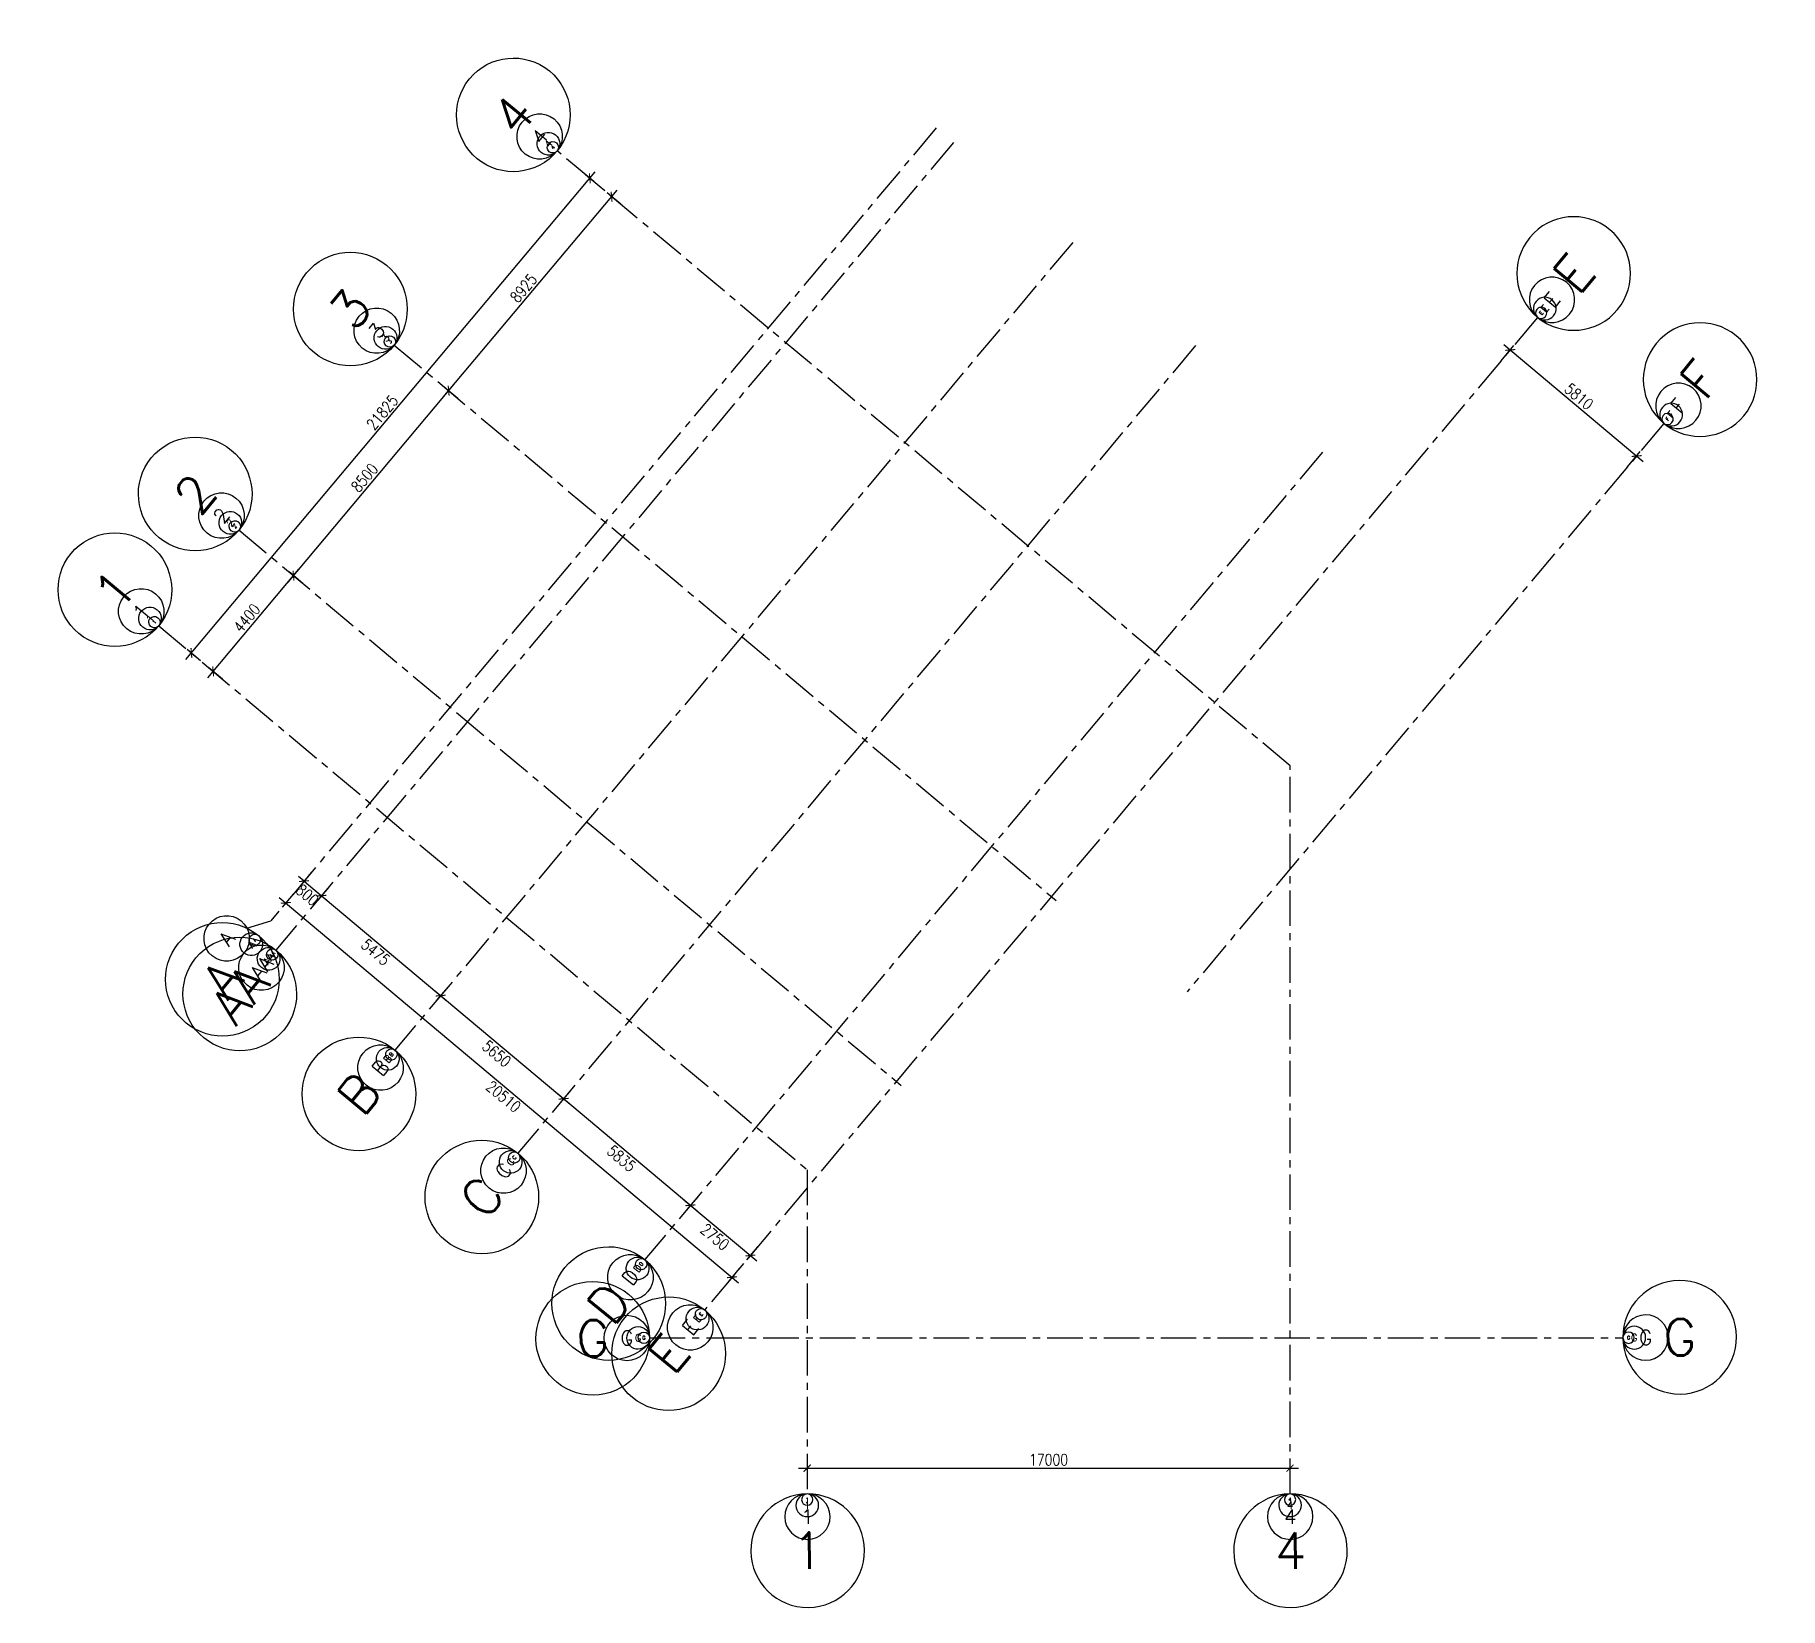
# Model space of a CAD drawing. Header units: millimetres. Extents: x 834209290 to 834270739, y 817897955 to 817953354.
import ezdxf
from ezdxf.enums import TextEntityAlignment as Align

# ---------------------------------------------------------------- set-up
doc = ezdxf.new("R2010")
doc.units = ezdxf.units.MM
doc.header["$LTSCALE"] = 1000
doc.header["$MEASUREMENT"] = 0
doc.linetypes.add('CENTER', pattern=[2, 1.25, -0.25, 0.25, -0.25])
for name, color, linetype in [('VPA023_Grid-H', 7, 'CENTER'), ('VPA023_Grid-V', 7, 'CENTER'), ('VPA026_GridT-H 100', 6, 'Continuous'), ('VPA026_GridT-H 200', 6, 'Continuous'), ('VPA026_GridT-H 50', 6, 'Continuous'), ('VPA026_GridT-H 500', 6, 'Continuous'), ('VPA026_GridT-V 100', 6, 'Continuous'), ('VPA026_GridT-V 200', 6, 'Continuous'), ('VPA026_GridT-V 50', 6, 'Continuous'), ('VPA026_GridT-V 500', 6, 'Continuous'), ('VPA031_Dimension', 6, 'Continuous')]:
    doc.layers.add(name, color=color, linetype=linetype)
doc.styles.add('ROMANS', font='romans.shx', dxfattribs={"width": 0.8})
doc.styles.get("Standard").update_dxf_attribs({"font": 'txt.shx', "width": 0.8})
doc.dimstyles.new('VP-200', dxfattribs={"dimscale": 200, "dimtxt": 2, "dimasz": 1.25, "dimexe": 1, "dimexo": 0, "dimgap": 0.5, "dimtad": 1, "dimdec": 1, "dimrnd": 0.5, "dimzin": 9, "dimdsep": 46, "dimtxsty": 'ROMANS', "dimblk": 'ARCHTICK', "dimcen": 0, "dimdle": 1.5, "dimclrd": 256, "dimclre": 256, "dimclrt": 4, "dimadec": 1, "dimazin": 2, "dimtfac": 1, "dimtdec": 1, "dimtix": 1, "dimtmove": 2, "dimatfit": 3, "dimfxl": 0, "dimtolj": 1, "dimtzin": 15, "dimarcsym": 0})

# ---------------------------------------------------------------- blocks, each defined once
blk = doc.blocks.new('_ArchTick')
at = {"color": 0, "linetype": 'ByBlock', "const_width": 0.15}
blk.add_lwpolyline([(-0.5, -0.5), (0.5, 0.5)], dxfattribs=at)
blk = doc.blocks.new('*D40')
at = {"layer": 'Defpoints', "color": 0}
for p in [(834228829, 817948304), (834229155, 817948030), (834215126, 817931312)]:
    blk.add_point(p, dxfattribs=at)
at = {"layer": 'VPA031_Dimension', "lineweight": -2}
for p, q in [((834214608, 817931355), (834229022, 817948533)), ((834229155, 817948030), (834228676, 817948432)), ((834215126, 817931312), (834214647, 817931713))]:
    blk.add_line(p, q, dxfattribs=at)
at = {"layer": 'VPA031_Dimension', "lineweight": -2, "xscale": 250, "yscale": 250, "zscale": 250}
for p, rotation in [((834228829, 817948304), 50.00000000003811), ((834214800, 817931585), 230.0000000000381)]:
    blk.add_blockref('_ArchTick', p, dxfattribs=dict(at, rotation=rotation))
at = {"layer": 'VPA031_Dimension', "color": 1, "insert": (834221521, 817940060), "char_height": 400, "attachment_point": 5, "rotation": 50, "style": 'ROMANS'}
blk.add_mtext('\\A1;21825', dxfattribs=at)
blk = doc.blocks.new('*D41')
at = {"layer": 'Defpoints', "color": 0}
for p in [(834218395, 817934312), (834218720, 817934039), (834215892, 817930669)]:
    blk.add_point(p, dxfattribs=at)
at = {"layer": 'VPA031_Dimension', "lineweight": -2}
for p, q in [((834215374, 817930712), (834218588, 817934542)), ((834218720, 817934039), (834218242, 817934441)), ((834215892, 817930669), (834215413, 817931070))]:
    blk.add_line(p, q, dxfattribs=at)
at = {"layer": 'VPA031_Dimension', "lineweight": -2, "xscale": 250, "yscale": 250, "zscale": 250}
for p, rotation in [((834218395, 817934312), 50.00000000003811), ((834215567, 817930942), 230.0000000000381)]:
    blk.add_blockref('_ArchTick', p, dxfattribs=dict(at, rotation=rotation))
at = {"layer": 'VPA031_Dimension', "color": 1, "insert": (834216751, 817932820), "char_height": 400, "attachment_point": 5, "rotation": 50, "style": 'ROMANS'}
blk.add_mtext('\\A1;4400', dxfattribs=at)
blk = doc.blocks.new('*D42')
at = {"layer": 'Defpoints', "color": 0}
for p in [(834223858, 817940824), (834224184, 817940551), (834218720, 817934039)]:
    blk.add_point(p, dxfattribs=at)
at = {"layer": 'VPA031_Dimension', "lineweight": -2}
for p, q in [((834218202, 817934083), (834224051, 817941054)), ((834224184, 817940551), (834223705, 817940952)), ((834218720, 817934039), (834218242, 817934441))]:
    blk.add_line(p, q, dxfattribs=at)
at = {"layer": 'VPA031_Dimension', "lineweight": -2, "xscale": 250, "yscale": 250, "zscale": 250}
for p, rotation in [((834223858, 817940824), 50.00000000003811), ((834218395, 817934312), 230.0000000000381)]:
    blk.add_blockref('_ArchTick', p, dxfattribs=dict(at, rotation=rotation))
at = {"layer": 'VPA031_Dimension', "color": 1, "insert": (834220897, 817937761), "char_height": 400, "attachment_point": 5, "rotation": 50, "style": 'ROMANS'}
blk.add_mtext('\\A1;8500', dxfattribs=at)
blk = doc.blocks.new('*D43')
at = {"layer": 'Defpoints', "color": 0}
for p in [(834229595, 817947661), (834229921, 817947388), (834224184, 817940551)]:
    blk.add_point(p, dxfattribs=at)
at = {"layer": 'VPA031_Dimension', "lineweight": -2}
for p, q in [((834223666, 817940594), (834229788, 817947891)), ((834229921, 817947388), (834229442, 817947789)), ((834224184, 817940551), (834223705, 817940952))]:
    blk.add_line(p, q, dxfattribs=at)
at = {"layer": 'VPA031_Dimension', "lineweight": -2, "xscale": 250, "yscale": 250, "zscale": 250}
for p, rotation in [((834229595, 817947661), 50.00000000003811), ((834223858, 817940824), 230.0000000000381)]:
    blk.add_blockref('_ArchTick', p, dxfattribs=dict(at, rotation=rotation))
at = {"layer": 'VPA031_Dimension', "color": 1, "insert": (834226497, 817944435), "char_height": 400, "attachment_point": 5, "rotation": 50, "style": 'ROMANS'}
blk.add_mtext('\\A1;8925', dxfattribs=at)
blk = doc.blocks.new('*D44')
at = {"layer": 'Defpoints', "color": 0}
for p in [(834218379, 817923092), (834233837, 817909606), (834234090, 817909908)]:
    blk.add_point(p, dxfattribs=at)
at = {"layer": 'VPA031_Dimension', "lineweight": -2}
for p, q in [((834217895, 817922983), (834234067, 817909414)), ((834218379, 817923092), (834217997, 817922637)), ((834234090, 817909908), (834233708, 817909453))]:
    blk.add_line(p, q, dxfattribs=at)
at = {"layer": 'VPA031_Dimension', "lineweight": -2, "xscale": 250, "yscale": 250, "zscale": 250}
for p, rotation in [((834218125, 817922790), 140.0000000000381), ((834233837, 817909606), 320.0000000000381)]:
    blk.add_blockref('_ArchTick', p, dxfattribs=dict(at, rotation=rotation))
at = {"layer": 'VPA031_Dimension', "color": 1, "insert": (834225788, 817915968), "char_height": 400, "attachment_point": 5, "rotation": 320, "style": 'ROMANS'}
blk.add_mtext('\\A1;20510', dxfattribs=at)
blk = doc.blocks.new('*D45')
at = {"layer": 'Defpoints', "color": 0}
for p in [(834219021, 817923858), (834219381, 817923042), (834219634, 817923344)]:
    blk.add_point(p, dxfattribs=at)
at = {"layer": 'VPA031_Dimension', "lineweight": -2}
for p, q in [((834218768, 817923556), (834218576, 817923717)), ((834219021, 817923858), (834218639, 817923403)), ((834218768, 817923556), (834219381, 817923042)), ((834219634, 817923344), (834219252, 817922889)), ((834219381, 817923042), (834219572, 817922881))]:
    blk.add_line(p, q, dxfattribs=at)
at = {"layer": 'VPA031_Dimension', "lineweight": -2, "xscale": 250, "yscale": 250, "zscale": 250}
for p, rotation in [((834218768, 817923556), 320.0000000000381), ((834219381, 817923042), 140.0000000000381)]:
    blk.add_blockref('_ArchTick', p, dxfattribs=dict(at, rotation=rotation))
at = {"layer": 'VPA031_Dimension', "color": 1, "insert": (834218882, 817923069), "char_height": 400, "attachment_point": 5, "rotation": 320, "style": 'ROMANS'}
blk.add_mtext('\\A1;800', dxfattribs=at)
blk = doc.blocks.new('*D46')
at = {"layer": 'Defpoints', "color": 0}
for p in [(834223828, 817919825), (834228157, 817916193), (834227903, 817915891)]:
    blk.add_point(p, dxfattribs=at)
at = {"layer": 'VPA031_Dimension', "lineweight": -2}
for p, q in [((834223828, 817919825), (834223446, 817919369)), ((834223345, 817919715), (834228133, 817915698)), ((834228157, 817916193), (834227775, 817915738))]:
    blk.add_line(p, q, dxfattribs=at)
at = {"layer": 'VPA031_Dimension', "lineweight": -2, "xscale": 250, "yscale": 250, "zscale": 250}
for p, rotation in [((834223575, 817919523), 140.0000000000381), ((834227903, 817915891), 320.0000000000381)]:
    blk.add_blockref('_ArchTick', p, dxfattribs=dict(at, rotation=rotation))
at = {"layer": 'VPA031_Dimension', "color": 1, "insert": (834225546, 817917477), "char_height": 400, "attachment_point": 5, "rotation": 320, "style": 'ROMANS'}
blk.add_mtext('\\A1;5650', dxfattribs=at)
blk = doc.blocks.new('*D47')
at = {"layer": 'Defpoints', "color": 0}
for p in [(834228157, 817916193), (834232626, 817912442), (834232373, 817912140)]:
    blk.add_point(p, dxfattribs=at)
at = {"layer": 'VPA031_Dimension', "lineweight": -2}
for p, q in [((834228157, 817916193), (834227775, 817915738)), ((834227673, 817916084), (834232603, 817911947)), ((834232626, 817912442), (834232244, 817911987))]:
    blk.add_line(p, q, dxfattribs=at)
at = {"layer": 'VPA031_Dimension', "lineweight": -2, "xscale": 250, "yscale": 250, "zscale": 250}
for p, rotation in [((834227903, 817915891), 140.0000000000381), ((834232373, 817912140), 320.0000000000381)]:
    blk.add_blockref('_ArchTick', p, dxfattribs=dict(at, rotation=rotation))
at = {"layer": 'VPA031_Dimension', "color": 1, "insert": (834229945, 817913786), "char_height": 400, "attachment_point": 5, "rotation": 320, "style": 'ROMANS'}
blk.add_mtext('\\A1;5835', dxfattribs=at)
blk = doc.blocks.new('*D48')
at = {"layer": 'Defpoints', "color": 0}
for p in [(834232626, 817912442), (834234733, 817910674), (834234480, 817910372)]:
    blk.add_point(p, dxfattribs=at)
at = {"layer": 'VPA031_Dimension', "lineweight": -2}
for p, q in [((834232626, 817912442), (834232244, 817911987)), ((834232143, 817912333), (834234709, 817910180)), ((834234733, 817910674), (834234351, 817910219))]:
    blk.add_line(p, q, dxfattribs=at)
at = {"layer": 'VPA031_Dimension', "lineweight": -2, "xscale": 250, "yscale": 250, "zscale": 250}
for p, rotation in [((834232373, 817912140), 140.0000000000381), ((834234480, 817910372), 320.0000000000381)]:
    blk.add_blockref('_ArchTick', p, dxfattribs=dict(at, rotation=rotation))
at = {"layer": 'VPA031_Dimension', "color": 1, "insert": (834233233, 817911026), "char_height": 400, "attachment_point": 5, "rotation": 320, "style": 'ROMANS'}
blk.add_mtext('\\A1;2750', dxfattribs=at)
blk = doc.blocks.new('*D49')
at = {"layer": 'Defpoints', "color": 0}
for p in [(834260920, 817941882), (834265686, 817938524), (834265370, 817938148)]:
    blk.add_point(p, dxfattribs=at)
at = {"layer": 'VPA031_Dimension', "lineweight": -2}
for p, q in [((834260920, 817941882), (834261364, 817942412)), ((834261006, 817942452), (834265916, 817938332)), ((834265370, 817938148), (834265815, 817938678))]:
    blk.add_line(p, q, dxfattribs=at)
at = {"layer": 'VPA031_Dimension', "lineweight": -2, "xscale": 250, "yscale": 250, "zscale": 250}
for p, rotation in [((834261236, 817942259), 140.0000000000381), ((834265686, 817938524), 320.0000000000381)]:
    blk.add_blockref('_ArchTick', p, dxfattribs=dict(at, rotation=rotation))
at = {"layer": 'VPA031_Dimension', "color": 1, "insert": (834263654, 817940622), "char_height": 400, "attachment_point": 5, "rotation": 320, "style": 'ROMANS'}
blk.add_mtext('\\A1;5810', dxfattribs=at)
blk = doc.blocks.new('CNO 500')
at = {"linetype": 'Continuous'}
blk.add_ellipse((0, 0), major_axis=(2000, 1), ratio=1, start_param=0.000259, end_param=6.283444, dxfattribs=at)
at = {"oblique": 360, "width": 1}
blk.add_attdef('NO.', text='', height=1286, rotation=0.00001, dxfattribs=at).set_placement((0, 0), align=Align.MIDDLE_CENTER)
blk = doc.blocks.new('CNO 200')
at = {"linetype": 'Continuous'}
blk.add_ellipse((0, 0), major_axis=(800, 1), ratio=1, start_param=-0.000829, end_param=6.282356, dxfattribs=at)
at = {"oblique": 0, "width": 1}
blk.add_attdef('NO.', text='', height=514, dxfattribs=at).set_placement((0, 0), align=Align.MIDDLE_CENTER)
blk = doc.blocks.new('CNO 100')
at = {"linetype": 'Continuous'}
blk.add_ellipse((0, 0), major_axis=(400, 0), ratio=1, start_param=0.000756, end_param=6.283941, dxfattribs=at)
at = {"oblique": 360, "width": 1}
blk.add_attdef('NO.', text='', height=257, dxfattribs=at).set_placement((0, 0), align=Align.MIDDLE_CENTER)
blk = doc.blocks.new('CNO 50')
at = {"linetype": 'Continuous'}
blk.add_ellipse((-1782, 954), major_axis=(200, 0), ratio=1, start_param=0.001763, end_param=6.284948, dxfattribs=at)
at = {"oblique": 360, "width": 1}
blk.add_attdef('NO.', text='', height=129, dxfattribs=at).set_placement((-1782, 954), align=Align.MIDDLE_CENTER)
blk = doc.blocks.new('*D38')
at = {"layer": 'Defpoints', "color": 0}
for p in [(834219634, 817923344), (834223828, 817919825), (834223575, 817919523)]:
    blk.add_point(p, dxfattribs=at)
at = {"layer": 'VPA031_Dimension', "lineweight": -2}
for p, q in [((834219151, 817923235), (834223805, 817919330)), ((834219634, 817923344), (834219252, 817922889)), ((834223828, 817919825), (834223446, 817919369))]:
    blk.add_line(p, q, dxfattribs=at)
at = {"layer": 'VPA031_Dimension', "lineweight": -2, "xscale": 250, "yscale": 250, "zscale": 250}
for p, rotation in [((834219381, 817923042), 140.0000000000381), ((834223575, 817919523), 320.0000000000381)]:
    blk.add_blockref('_ArchTick', p, dxfattribs=dict(at, rotation=rotation))
at = {"layer": 'VPA031_Dimension', "color": 1, "insert": (834221285, 817921052), "char_height": 400, "attachment_point": 5, "rotation": 320, "style": 'ROMANS'}
blk.add_mtext('\\A1;5475', dxfattribs=at)
blk = doc.blocks.new('*D39')
at = {"layer": 'Defpoints', "color": 0}
for p in [(834236482, 817902975), (834253482, 817902975), (834253482, 817902881)]:
    blk.add_point(p, dxfattribs=at)
at = {"layer": 'VPA031_Dimension', "lineweight": -2}
for p, q in [((834236182, 817902881), (834253782, 817902881)), ((834236482, 817902975), (834236482, 817902681)), ((834253482, 817902975), (834253482, 817902681))]:
    blk.add_line(p, q, dxfattribs=at)
at = {"layer": 'VPA031_Dimension', "lineweight": -2, "xscale": 250, "yscale": 250, "zscale": 250, "rotation": 180}
blk.add_blockref('_ArchTick', (834236482, 817902881), dxfattribs=at)
at = {"layer": 'VPA031_Dimension', "lineweight": -2, "xscale": 250, "yscale": 250, "zscale": 250}
blk.add_blockref('_ArchTick', (834253482, 817902881), dxfattribs=at)
at = {"layer": 'VPA031_Dimension', "color": 1, "insert": (834244982, 817903181), "char_height": 400, "attachment_point": 5, "style": 'ROMANS'}
blk.add_mtext('\\A1;17000', dxfattribs=at)

msp = doc.modelspace()

# ---------------------------------------------------------------- linework, layer by layer
at = {"layer": 'VPA023_Grid-H'}
msp.add_line((834216753.02, 817921900.55), (834217598.47, 817922162.21), dxfattribs=at)
for points in [[(834241024.53, 817950080.31), (834217598.47, 817922162.21)], [(834241637.37, 817949566.07), (834217773.88, 817921126.68)], [(834245831.46, 817946046.81), (834221967.97, 817917607.41)], [(834262199.8, 817943408.11), (834232872.61, 817908457.33)], [(834250159.61, 817942415.06), (834226296.12, 817913975.66)], [(834266650.51, 817939673.51), (834249857.69, 817919660.6)], [(834254629.48, 817938664.4), (834230765.99, 817910225)], [(834230932.36, 817907475.05), (834265203.91, 817907475.05)]]:
    msp.add_lwpolyline(points, dxfattribs=at)
at = {"layer": 'VPA023_Grid-V'}
for p, q in [((834213651.41, 817932548.82), (834236482.36, 817913391.38)), ((834236482.36, 817913391.38), (834236482.36, 817901975.05))]:
    msp.add_line(p, q, dxfattribs=at)
for points in [[(834253482.36, 817901975.05), (834253482.36, 817927617.2), (834227680.25, 817949267.74)], [(834221943.37, 817942430.79), (834245250.28, 817922873.98)], [(834216479.68, 817935919.41), (834239786.58, 817916362.6)]]:
    msp.add_lwpolyline(points, dxfattribs=at)

# ---------------------------------------------------------------- block references
at = {"layer": 'VPA026_GridT-H 100'}
ref = msp.add_blockref('CNO 100', (834262453.97, 817943716.97), dxfattribs=dict(at, xscale=-1, rotation=50.55240662531789))
ref.add_attrib('NO.', 'E', dxfattribs={"layer": '0', "height": 257.14, "rotation": 50.5524074, "width": 1}).set_placement((834262453.97, 817943716.97), align=Align.MIDDLE_CENTER)
ref = msp.add_blockref('CNO 100', (834266904.69, 817939982.38), dxfattribs=dict(at, xscale=-1, rotation=50.55240662531789))
ref.add_attrib('NO.', 'F', dxfattribs={"layer": '0', "height": 257.14, "rotation": 50.5524074, "width": 1}).set_placement((834266904.69, 817939982.38), align=Align.MIDDLE_CENTER)
ref = msp.add_blockref('CNO 100', (834216906.91, 817921332), dxfattribs=dict(at, rotation=50.55240659593508))
ref.add_attrib('NO.', 'A', dxfattribs={"layer": '0', "height": 257.14, "rotation": 50.5524074, "width": 1}).set_placement((834216906.91, 817921332), align=Align.MIDDLE_CENTER)
ref = msp.add_blockref('CNO 100', (834217519.75, 817920817.77), dxfattribs=dict(at, rotation=50.55240659593508))
ref.add_attrib('NO.', 'AA', dxfattribs={"layer": '0', "height": 257.143, "rotation": 50.5524074, "width": 1}).set_placement((834217519.75, 817920817.77), align=Align.MIDDLE_CENTER)
ref = msp.add_blockref('CNO 100', (834221713.84, 817917298.51), dxfattribs=dict(at, rotation=50.55240659593508))
ref.add_attrib('NO.', 'B', dxfattribs={"layer": '0', "height": 257.14, "rotation": 50.5524074, "width": 1}).set_placement((834221713.84, 817917298.51), align=Align.MIDDLE_CENTER)
ref = msp.add_blockref('CNO 100', (834226041.99, 817913666.76), dxfattribs=dict(at, rotation=50.55240659593508))
ref.add_attrib('NO.', 'C', dxfattribs={"layer": '0', "height": 257.14, "rotation": 50.5524074, "width": 1}).set_placement((834226041.99, 817913666.76), align=Align.MIDDLE_CENTER)
ref = msp.add_blockref('CNO 100', (834230511.86, 817909916.1), dxfattribs=dict(at, rotation=50.55240659593508))
ref.add_attrib('NO.', 'D', dxfattribs={"layer": '0', "height": 257.14, "rotation": 50.5524074, "width": 1}).set_placement((834230511.86, 817909916.1), align=Align.MIDDLE_CENTER)
ref = msp.add_blockref('CNO 100', (834232618.49, 817908148.43), dxfattribs=dict(at, rotation=50.55240659593508))
ref.add_attrib('NO.', 'E', dxfattribs={"layer": '0', "height": 257.14, "rotation": 50.5524074, "width": 1}).set_placement((834232618.49, 817908148.43), align=Align.MIDDLE_CENTER)
ref = msp.add_blockref('CNO 100', (834230532.38, 817907471.16), dxfattribs=dict(at, rotation=0.5524065955843374))
ref.add_attrib('NO.', 'G', dxfattribs={"layer": '0', "height": 257.14, "rotation": 0.5524066, "width": 1}).set_placement((834230532.38, 817907471.16), align=Align.MIDDLE_CENTER)
ref = msp.add_blockref('CNO 100', (834265603.89, 817907478.87), dxfattribs=dict(at, xscale=-1, rotation=0.5524066252797866))
ref.add_attrib('NO.', 'G', dxfattribs={"layer": '0', "height": 257.14, "rotation": 0.5524066, "width": 1}).set_placement((834265603.89, 817907478.87), align=Align.MIDDLE_CENTER)
at = {"layer": 'VPA026_GridT-H 200'}
ref = msp.add_blockref('CNO 200', (834262708.61, 817944025.45), dxfattribs=dict(at, xscale=-1, rotation=50.55240662531789))
ref.add_attrib('NO.', 'E', dxfattribs={"layer": '0', "height": 514.29, "rotation": 50.5524074, "width": 1}).set_placement((834262708.61, 817944025.45), align=Align.MIDDLE_CENTER)
ref = msp.add_blockref('CNO 200', (834267159.32, 817940290.86), dxfattribs=dict(at, xscale=-1, rotation=50.55240662531789))
ref.add_attrib('NO.', 'F', dxfattribs={"layer": '0', "height": 514.29, "rotation": 50.5524074, "width": 1}).set_placement((834267159.32, 817940290.86), align=Align.MIDDLE_CENTER)
for p, rotation, values in [((834216040.42, 817921536.95), 50.55240659593527, {'NO.': 'A'}), ((834217266.09, 817920508.49), 50.55240659593508, {'NO.': 'AA'}), ((834221460.18, 817916989.23), 50.55240659593508, {'NO.': 'B'}), ((834225788.33, 817913357.48), 50.55240659593508, {'NO.': 'C'}), ((834230258.2, 817909606.81), 50.55240659593508, {'NO.': 'D'}), ((834232364.83, 817907839.14), 50.55240659593508, {'NO.': 'E'}), ((834230132.4, 817907466.65), 0.5524065955843374, {'NO.': 'G'})]:
    msp.add_blockref('CNO 200', p, dxfattribs=dict(at, rotation=rotation)).add_auto_attribs(values)
ref = msp.add_blockref('CNO 200', (834266003.88, 817907482.1), dxfattribs=dict(at, xscale=-1, rotation=0.5524066252797866))
ref.add_attrib('NO.', 'G', dxfattribs={"layer": '0', "height": 514.29, "rotation": 0.5524066, "width": 1}).set_placement((834266003.88, 817907482.1), align=Align.MIDDLE_CENTER)
at = {"layer": 'VPA026_GridT-H 50'}
ref = msp.add_blockref('CNO 50', (834261930.71, 817941580.43), dxfattribs=dict(at, xscale=-1, rotation=50.55240662531789))
ref.add_attrib('NO.', 'E', dxfattribs={"layer": '0', "height": 128.57, "rotation": 50.5524074, "width": 1}).set_placement((834262326.73, 817943562.67), align=Align.MIDDLE_CENTER)
ref = msp.add_blockref('CNO 50', (834266381.43, 817937845.84), dxfattribs=dict(at, xscale=-1, rotation=50.55240662531789))
ref.add_attrib('NO.', 'F', dxfattribs={"layer": '0', "height": 128.57, "rotation": 50.5524074, "width": 1}).set_placement((834266777.44, 817939828.07), align=Align.MIDDLE_CENTER)
ref = msp.add_blockref('CNO 50', (834218902.67, 817922256.97), dxfattribs=dict(at, rotation=50.55240659593508))
ref.add_attrib('NO.', 'A', dxfattribs={"layer": '0', "height": 128.57, "rotation": 50.5524074, "width": 1}).set_placement((834217033.82, 817921486.58), align=Align.MIDDLE_CENTER)
ref = msp.add_blockref('CNO 50', (834219515.5, 817921742.74), dxfattribs=dict(at, rotation=50.55240659593508))
ref.add_attrib('NO.', 'AA', dxfattribs={"layer": '0', "height": 128.571, "rotation": 50.5524074, "width": 1}).set_placement((834217646.66, 817920972.35), align=Align.MIDDLE_CENTER)
ref = msp.add_blockref('CNO 50', (834223709.6, 817918223.48), dxfattribs=dict(at, rotation=50.55240659593508))
ref.add_attrib('NO.', 'B', dxfattribs={"layer": '0', "height": 128.57, "rotation": 50.5524074, "width": 1}).set_placement((834221840.75, 817917453.09), align=Align.MIDDLE_CENTER)
ref = msp.add_blockref('CNO 50', (834228037.75, 817914591.73), dxfattribs=dict(at, rotation=50.55240659593508))
ref.add_attrib('NO.', 'C', dxfattribs={"layer": '0', "height": 128.57, "rotation": 50.5524074, "width": 1}).set_placement((834226168.9, 817913821.34), align=Align.MIDDLE_CENTER)
ref = msp.add_blockref('CNO 50', (834232507.62, 817910841.06), dxfattribs=dict(at, rotation=50.55240659593508))
ref.add_attrib('NO.', 'D', dxfattribs={"layer": '0', "height": 128.57, "rotation": 50.5524074, "width": 1}).set_placement((834230638.77, 817910070.67), align=Align.MIDDLE_CENTER)
ref = msp.add_blockref('CNO 50', (834234614.24, 817909073.4), dxfattribs=dict(at, rotation=50.55240659593508))
ref.add_attrib('NO.', 'E', dxfattribs={"layer": '0', "height": 128.57, "rotation": 50.5524074, "width": 1}).set_placement((834232745.39, 817908303.01), align=Align.MIDDLE_CENTER)
ref = msp.add_blockref('CNO 50', (834232523.79, 817906536.86), dxfattribs=dict(at, rotation=0.5524065955843374))
ref.add_attrib('NO.', 'G', dxfattribs={"layer": '0', "height": 128.57, "rotation": 0.5524066, "width": 1}).set_placement((834230732.37, 817907473.28), align=Align.MIDDLE_CENTER)
ref = msp.add_blockref('CNO 50', (834263630.86, 817906506.37), dxfattribs=dict(at, xscale=-1, rotation=0.5524066252797866))
ref.add_attrib('NO.', 'G', dxfattribs={"layer": '0', "height": 128.57, "rotation": 0.5524066, "width": 1}).set_placement((834265403.9, 817907477.16), align=Align.MIDDLE_CENTER)
at = {"layer": 'VPA026_GridT-H 500'}
ref = msp.add_blockref('CNO 500', (834263471.42, 817944951.8), dxfattribs=dict(at, xscale=-1, rotation=50.55240662531789))
ref.add_attrib('NO.', 'E', dxfattribs={"layer": '0', "height": 1285.71, "rotation": 50.5523978, "width": 1}).set_placement((834263471.42, 817944951.8), align=Align.MIDDLE_CENTER)
ref = msp.add_blockref('CNO 500', (834267922.14, 817941217.2), dxfattribs=dict(at, xscale=-1, rotation=50.55240662531789))
ref.add_attrib('NO.', 'F', dxfattribs={"layer": '0', "height": 1285.71, "rotation": 50.5523978, "width": 1}).set_placement((834267922.14, 817941217.2), align=Align.MIDDLE_CENTER)
ref = msp.add_blockref('CNO 500', (834215891.18, 817920095.77), dxfattribs=dict(at, rotation=50.55240659593508))
ref.add_attrib('NO.', 'A', dxfattribs={"layer": '0', "height": 1285.71, "rotation": 50.552417, "width": 1}).set_placement((834215891.18, 817920095.77), align=Align.MIDDLE_CENTER)
ref = msp.add_blockref('CNO 500', (834216504.01, 817919581.54), dxfattribs=dict(at, rotation=50.55240659593508))
ref.add_attrib('NO.', 'AA', dxfattribs={"layer": '0', "height": 1285.714, "rotation": 50.552417, "width": 1}).set_placement((834216504.01, 817919581.54), align=Align.MIDDLE_CENTER)
ref = msp.add_blockref('CNO 500', (834220698.11, 817916062.28), dxfattribs=dict(at, rotation=50.55240659593508))
ref.add_attrib('NO.', 'B', dxfattribs={"layer": '0', "height": 1285.71, "rotation": 50.552417, "width": 1}).set_placement((834220698.11, 817916062.28), align=Align.MIDDLE_CENTER)
ref = msp.add_blockref('CNO 500', (834225026.26, 817912430.53), dxfattribs=dict(at, rotation=50.55240659593508))
ref.add_attrib('NO.', 'C', dxfattribs={"layer": '0', "height": 1285.71, "rotation": 50.552417, "width": 1}).set_placement((834225026.26, 817912430.53), align=Align.MIDDLE_CENTER)
ref = msp.add_blockref('CNO 500', (834229496.13, 817908679.86), dxfattribs=dict(at, rotation=50.55240659593508))
ref.add_attrib('NO.', 'D', dxfattribs={"layer": '0', "height": 1285.71, "rotation": 50.552417, "width": 1}).set_placement((834229496.13, 817908679.86), align=Align.MIDDLE_CENTER)
ref = msp.add_blockref('CNO 500', (834228932.46, 817907454.6), dxfattribs=dict(at, rotation=0.5524065955843374))
ref.add_attrib('NO.', 'G', dxfattribs={"layer": '0', "height": 1285.71, "rotation": 0.5524134, "width": 1}).set_placement((834228932.46, 817907454.6), align=Align.MIDDLE_CENTER)
ref = msp.add_blockref('CNO 500', (834231602.75, 817906912.19), dxfattribs=dict(at, rotation=50.55240659593508))
ref.add_attrib('NO.', 'E', dxfattribs={"layer": '0', "height": 1285.71, "rotation": 50.552417, "width": 1}).set_placement((834231602.75, 817906912.19), align=Align.MIDDLE_CENTER)
ref = msp.add_blockref('CNO 500', (834267203.83, 817907493.19), dxfattribs=dict(at, xscale=-1, rotation=0.5524066252797866))
ref.add_attrib('NO.', 'G', dxfattribs={"layer": '0', "height": 1285.71, "rotation": 0.5523998, "width": 1}).set_placement((834267203.83, 817907493.19), align=Align.MIDDLE_CENTER)
at = {"layer": 'VPA026_GridT-V 100'}
ref = msp.add_blockref('CNO 100', (834227371.35, 817949521.86), dxfattribs=dict(at, rotation=50.55240659583063))
ref.add_attrib('NO.', '4', dxfattribs={"layer": '0', "height": 257.14, "rotation": 50.5524074, "width": 1}).set_placement((834227371.35, 817949521.86), align=Align.MIDDLE_CENTER)
ref = msp.add_blockref('CNO 100', (834221634.47, 817942684.92), dxfattribs=dict(at, rotation=50.55240659583063))
ref.add_attrib('NO.', '3', dxfattribs={"layer": '0', "height": 257.14, "rotation": 50.5524074, "width": 1}).set_placement((834221634.47, 817942684.92), align=Align.MIDDLE_CENTER)
ref = msp.add_blockref('CNO 100', (834216170.78, 817936173.54), dxfattribs=dict(at, rotation=50.55240659583063))
ref.add_attrib('NO.', '2', dxfattribs={"layer": '0', "height": 257.14, "rotation": 50.5524074, "width": 1}).set_placement((834216170.78, 817936173.54), align=Align.MIDDLE_CENTER)
ref = msp.add_blockref('CNO 100', (834213342.51, 817932802.94), dxfattribs=dict(at, rotation=50.55240659583063))
ref.add_attrib('NO.', '1', dxfattribs={"layer": '0', "height": 257.14, "rotation": 50.5524074, "width": 1}).set_placement((834213342.51, 817932802.94), align=Align.MIDDLE_CENTER)
ref = msp.add_blockref('CNO 100', (834236486.18, 817901575.07), dxfattribs=dict(at, xscale=-0.9999999999999996, rotation=180.5524069371986))
ref.add_attrib('NO.', '1', dxfattribs={"layer": '0', "height": 257.14, "rotation": 0.5524069, "width": 1}).set_placement((834236486.18, 817901575.07), align=Align.MIDDLE_CENTER)
ref = msp.add_blockref('CNO 100', (834253486.18, 817901575.07), dxfattribs=dict(at, xscale=-0.9999999999999996, rotation=180.5524069371986))
ref.add_attrib('NO.', '4', dxfattribs={"layer": '0', "height": 257.14, "rotation": 0.5524069, "width": 1}).set_placement((834253486.18, 817901575.07), align=Align.MIDDLE_CENTER)
at = {"layer": 'VPA026_GridT-V 200', "rotation": 50.55240659583063}
for p, values in [((834227062.07, 817949775.52), {'NO.': '4'}), ((834221325.19, 817942938.57), {'NO.': '3'}), ((834215861.49, 817936427.2), {'NO.': '2'}), ((834213033.23, 817933056.6), {'NO.': '1'})]:
    msp.add_blockref('CNO 200', p, dxfattribs=at).add_auto_attribs(values)
at = {"layer": 'VPA026_GridT-V 200'}
ref = msp.add_blockref('CNO 200', (834236489.41, 817901175.08), dxfattribs=dict(at, xscale=-0.9999999999999996, rotation=180.5524069371986))
ref.add_attrib('NO.', '1', dxfattribs={"layer": '0', "height": 514.29, "rotation": 0.5524069, "width": 1}).set_placement((834236489.41, 817901175.08), align=Align.MIDDLE_CENTER)
ref = msp.add_blockref('CNO 200', (834253489.41, 817901175.08), dxfattribs=dict(at, xscale=-0.9999999999999996, rotation=180.5524069371986))
ref.add_attrib('NO.', '4', dxfattribs={"layer": '0', "height": 514.29, "rotation": 0.5524069, "width": 1}).set_placement((834253489.41, 817901175.08), align=Align.MIDDLE_CENTER)
at = {"layer": 'VPA026_GridT-V 50'}
ref = msp.add_blockref('CNO 50', (834229394.78, 817950165.34), dxfattribs=dict(at, rotation=50.55240659583063))
ref.add_attrib('NO.', '4', dxfattribs={"layer": '0', "height": 128.57, "rotation": 50.5524074, "width": 1}).set_placement((834227525.93, 817949394.95), align=Align.MIDDLE_CENTER)
ref = msp.add_blockref('CNO 50', (834223657.9, 817943328.4), dxfattribs=dict(at, rotation=50.55240659583063))
ref.add_attrib('NO.', '3', dxfattribs={"layer": '0', "height": 128.57, "rotation": 50.5524074, "width": 1}).set_placement((834221789.05, 817942558.01), align=Align.MIDDLE_CENTER)
ref = msp.add_blockref('CNO 50', (834218194.2, 817936817.02), dxfattribs=dict(at, rotation=50.55240659583063))
ref.add_attrib('NO.', '2', dxfattribs={"layer": '0', "height": 128.57, "rotation": 50.5524074, "width": 1}).set_placement((834216325.36, 817936046.63), align=Align.MIDDLE_CENTER)
ref = msp.add_blockref('CNO 50', (834215365.94, 817933446.42), dxfattribs=dict(at, rotation=50.55240659583063))
ref.add_attrib('NO.', '1', dxfattribs={"layer": '0', "height": 128.57, "rotation": 50.5524074, "width": 1}).set_placement((834213497.09, 817932676.03), align=Align.MIDDLE_CENTER)
ref = msp.add_blockref('CNO 50', (834238257.51, 817902745.85), dxfattribs=dict(at, xscale=-0.9999999999999996, rotation=180.5524069371986))
ref.add_attrib('NO.', '1', dxfattribs={"layer": '0', "height": 128.57, "rotation": 0.5524069, "width": 1}).set_placement((834236484.47, 817901775.06), align=Align.MIDDLE_CENTER)
ref = msp.add_blockref('CNO 50', (834255257.51, 817902745.85), dxfattribs=dict(at, xscale=-0.9999999999999996, rotation=180.5524069371986))
ref.add_attrib('NO.', '4', dxfattribs={"layer": '0', "height": 128.57, "rotation": 0.5524069, "width": 1}).set_placement((834253484.47, 817901775.06), align=Align.MIDDLE_CENTER)
at = {"layer": 'VPA026_GridT-V 500'}
ref = msp.add_blockref('CNO 500', (834226135.12, 817950537.6), dxfattribs=dict(at, rotation=50.55240659583063))
ref.add_attrib('NO.', '4', dxfattribs={"layer": '0', "height": 1285.71, "rotation": 50.552417, "width": 1}).set_placement((834226135.12, 817950537.6), align=Align.MIDDLE_CENTER)
ref = msp.add_blockref('CNO 500', (834220398.24, 817943700.65), dxfattribs=dict(at, rotation=50.55240659583063))
ref.add_attrib('NO.', '3', dxfattribs={"layer": '0', "height": 1285.71, "rotation": 50.552417, "width": 1}).set_placement((834220398.24, 817943700.65), align=Align.MIDDLE_CENTER)
ref = msp.add_blockref('CNO 500', (834214934.54, 817937189.27), dxfattribs=dict(at, rotation=50.55240659583063))
ref.add_attrib('NO.', '2', dxfattribs={"layer": '0', "height": 1285.71, "rotation": 50.552417, "width": 1}).set_placement((834214934.54, 817937189.27), align=Align.MIDDLE_CENTER)
ref = msp.add_blockref('CNO 500', (834212106.28, 817933818.68), dxfattribs=dict(at, rotation=50.55240659583063))
ref.add_attrib('NO.', '1', dxfattribs={"layer": '0', "height": 1285.71, "rotation": 50.552417, "width": 1}).set_placement((834212106.28, 817933818.68), align=Align.MIDDLE_CENTER)
ref = msp.add_blockref('CNO 500', (834236500.5, 817899975.13), dxfattribs=dict(at, xscale=-0.9999999999999996, rotation=180.5524069371986))
ref.add_attrib('NO.', '1', dxfattribs={"layer": '0', "height": 1285.71, "rotation": 0.5523933, "width": 1}).set_placement((834236500.5, 817899975.13), align=Align.MIDDLE_CENTER)
ref = msp.add_blockref('CNO 500', (834253500.5, 817899975.13), dxfattribs=dict(at, xscale=-0.9999999999999996, rotation=180.5524069371986))
ref.add_attrib('NO.', '4', dxfattribs={"layer": '0', "height": 1285.71, "rotation": 0.5523933, "width": 1}).set_placement((834253500.5, 817899975.13), align=Align.MIDDLE_CENTER)

# ---------------------------------------------------------------- dimensions: what is measured, and where the dimension line sits
at = {"layer": 'VPA031_Dimension'}
dim = msp.add_linear_dim(base=(834228829.32, 817948303.55), p1=(834215125.91, 817931311.56), p2=(834229154.75, 817948030.48), angle=50, dimstyle='VP-200', override={"dimrnd": 5, "dimclrt": 1}, dxfattribs=at)
dim.commit()
dim.dimension.update_dxf_attribs({"geometry": '*D40', "text_midpoint": (834221520.81, 817940060.33), "dimtype": 160})
for base, p1, p2, angle, override, picture, middle in [((834229595.36, 817947660.77), (834224183.92, 817940550.75), (834229920.8, 817947387.7), 50, {"dimrnd": 5, "dimclrt": 1}, '*D43', (834226497.11, 817944435.13)), ((834265686.33, 817938524.45), (834260919.5, 817941882.32), (834265370.22, 817938147.72), 140, {"dimtad": 2, "dimrnd": 5, "dimclrt": 1}, '*D49', (834263653.81, 817940621.56)), ((834223858.48, 817940823.82), (834218720.22, 817934039.37), (834224183.92, 817940550.75), 50, {"dimrnd": 5, "dimclrt": 1}, '*D42', (834220896.82, 817937760.97)), ((834218394.79, 817934312.44), (834215891.96, 817930668.78), (834218720.22, 817934039.37), 50, {"dimrnd": 5, "dimclrt": 1}, '*D41', (834216750.84, 817932819.98)), ((834219380.84, 817923041.79), (834219021.44, 817923858.04), (834219634.28, 817923343.81), 140, {"dimtad": 2, "dimrnd": 5, "dimclrt": 1}, '*D45', (834218881.59, 817923069.09)), ((834233836.79, 817909606.4), (834218378.65, 817923092), (834234090.22, 817909908.43), 140, {"dimtad": 2, "dimrnd": 5, "dimclrt": 1}, '*D44', (834225788.17, 817915968.37)), ((834223574.94, 817919522.52), (834219634.28, 817923343.81), (834223828.37, 817919824.55), 140, {"dimtad": 2, "dimrnd": 5, "dimclrt": 1}, '*D38', (834221285.06, 817921052.34)), ((834227903.09, 817915890.77), (834223828.37, 817919824.55), (834228156.52, 817916192.8), 140, {"dimtad": 2, "dimrnd": 5, "dimclrt": 1}, '*D46', (834225546.18, 817917476.84)), ((834232372.96, 817912140.11), (834228156.52, 817916192.8), (834232626.39, 817912442.14), 140, {"dimtad": 2, "dimrnd": 5, "dimclrt": 1}, '*D47', (834229945.19, 817913785.63)), ((834234479.58, 817910372.44), (834232626.39, 817912442.14), (834234733.01, 817910674.47), 140, {"dimtad": 2, "dimrnd": 5, "dimclrt": 1}, '*D48', (834233233.43, 817911026.46))]:
    dim = msp.add_linear_dim(base=base, p1=p1, p2=p2, angle=angle, dimstyle='VP-200', override=override, dxfattribs=at)
    dim.commit()
    dim.dimension.update_dxf_attribs({"geometry": picture, "text_midpoint": middle})
dim = msp.add_linear_dim(base=(834253482.36, 817902880.88), p1=(834236482.36, 817902975.05), p2=(834253482.36, 817902975.05), dimstyle='VP-200', override={"dimrnd": 5, "dimclrt": 1}, dxfattribs=at)
dim.commit()
dim.dimension.update_dxf_attribs({"geometry": '*D39', "text_midpoint": (834244982.36, 817903180.88)})

doc.saveas('drawing.dxf')
